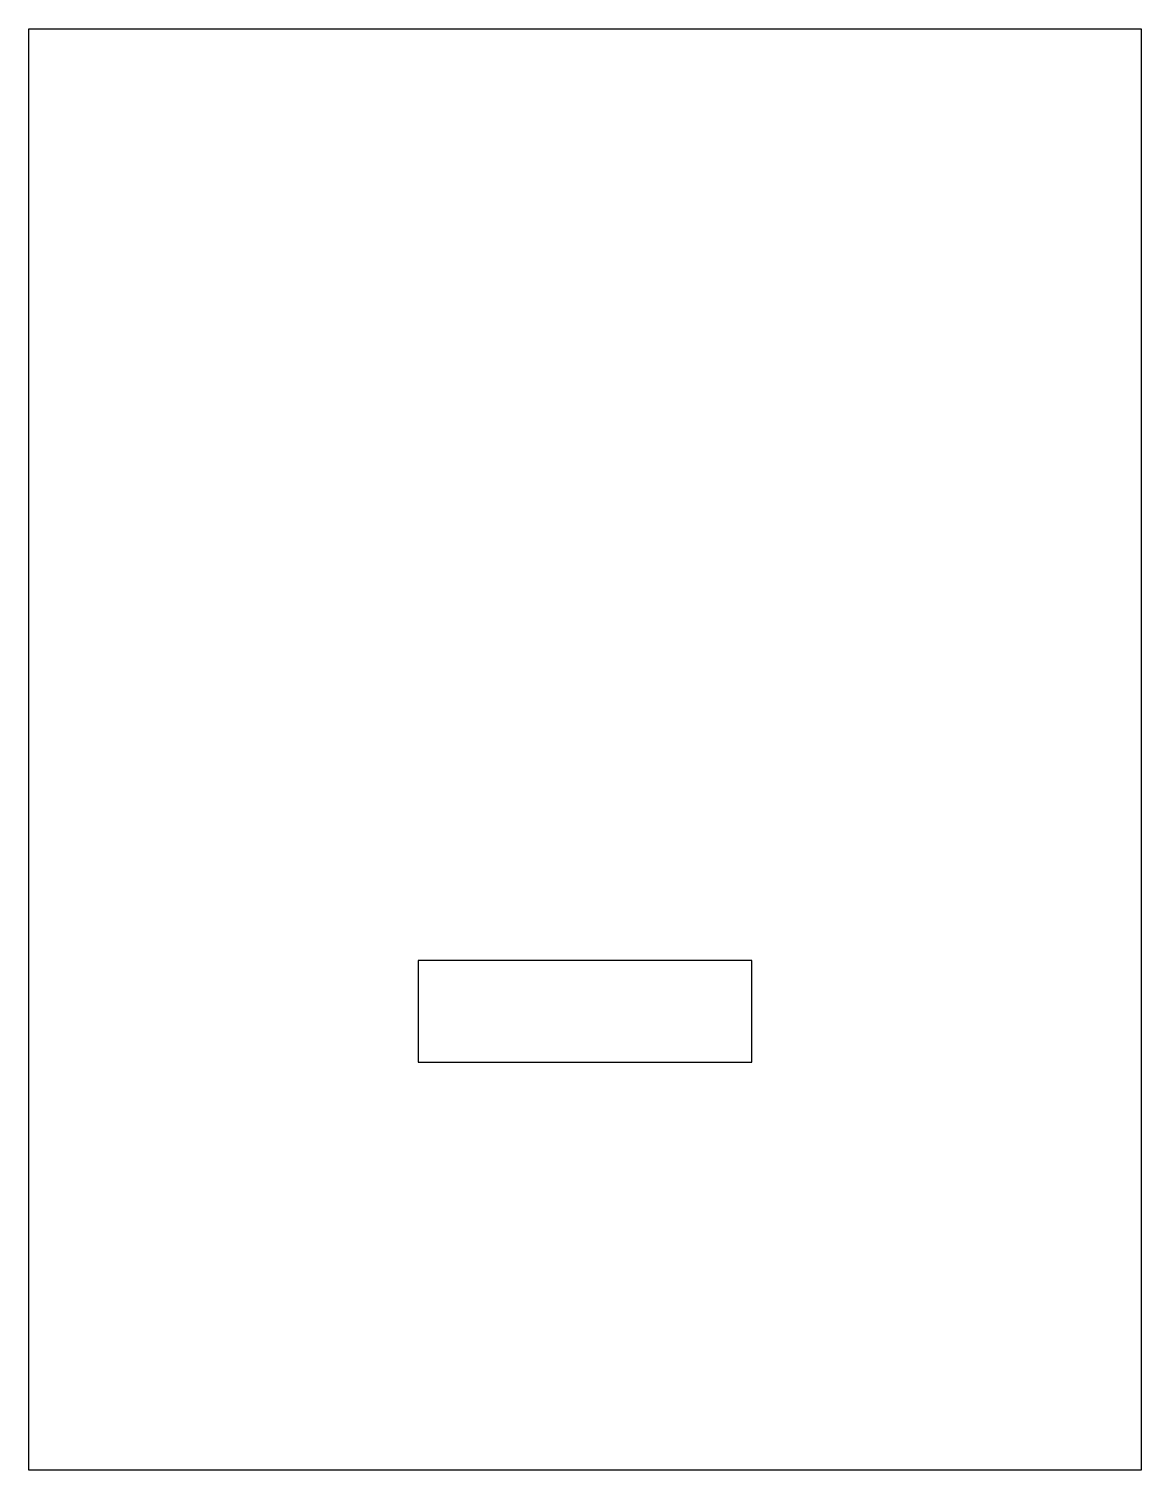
# Model space of a CAD drawing. Header units: millimetres. Extents: x -6 to 6, y 0 to 15.6.
import ezdxf

# ---------------------------------------------------------------- set-up
doc = ezdxf.new("R2010")
doc.units = ezdxf.units.MM
doc.layers.get('0').update_dxf_attribs({"linetype": 'CONTINUOUS'})

msp = doc.modelspace()

# ---------------------------------------------------------------- linework, layer by layer
for points in [[(-6, 0), (-6, 15.55), (6, 15.55), (6, 0)], [(1.8, 5.5), (-1.8, 5.5), (-1.8, 4.4), (1.8, 4.4)]]:
    msp.add_lwpolyline(points, close=True)

doc.saveas('drawing.dxf')
